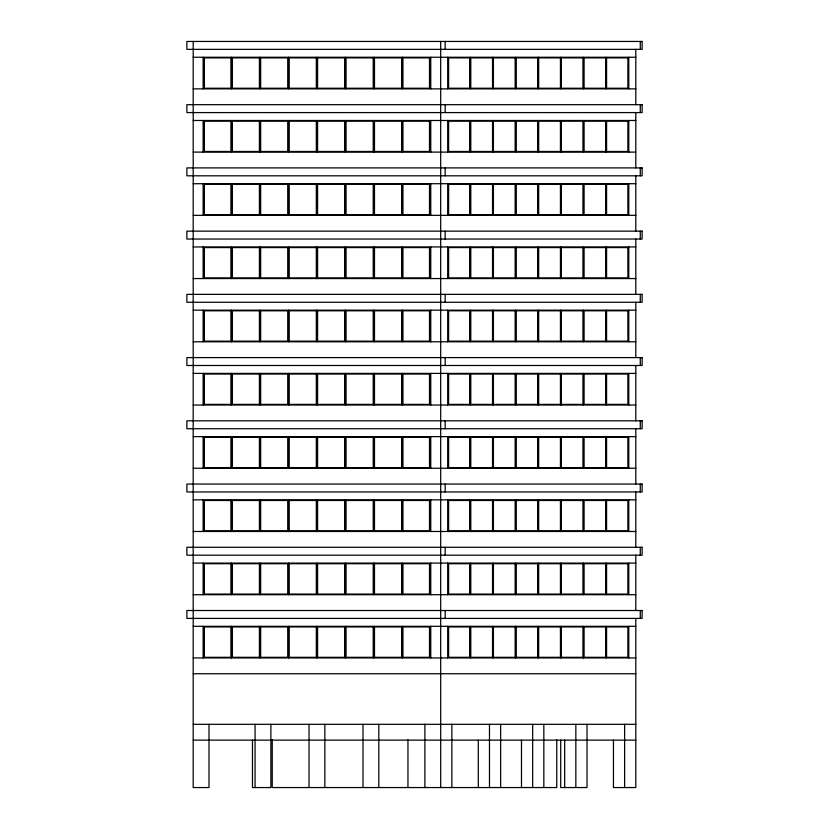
<?xml version="1.0" encoding="UTF-8"?>
<svg xmlns="http://www.w3.org/2000/svg" width="829" height="829" viewBox="0 0 829 829"><rect width="100%" height="100%" fill="white"/><g stroke="black" fill="none" stroke-linecap="round" stroke-linejoin="round"><path stroke-width="1.24" d="M193.198 57.253L635.802 57.253M193.198 88.869L635.802 88.869M193.198 120.485L635.802 120.485M193.198 152.101L635.802 152.101M193.198 183.717L635.802 183.717M193.198 215.333L635.802 215.333M193.198 246.949L635.802 246.949M193.198 278.554L635.802 278.554M193.198 310.17L635.802 310.17M193.198 341.786L635.802 341.786M193.198 373.402L635.802 373.402M193.198 405.018L635.802 405.018M193.198 436.634L635.802 436.634M193.198 468.24L635.802 468.24M193.198 499.856L635.802 499.856M193.198 531.472L635.802 531.472M193.198 563.088L635.802 563.088M193.198 594.704L635.802 594.704M193.198 626.32L635.802 626.32M193.198 657.936L635.802 657.936M193.198 673.739L635.802 673.739M193.198 724.318L635.802 724.318M193.198 740.131L635.802 740.131M640.268 41.45L640.268 49.357M640.268 104.682L640.268 112.578M640.268 167.904L640.268 175.81M640.268 231.136L640.268 239.042M640.268 294.368L640.268 302.264M640.268 357.589L640.268 365.496M640.268 420.821L640.268 428.728M640.268 484.053L640.268 491.96M640.268 547.285L640.268 555.181M640.268 610.507L640.268 618.413M635.802 49.357L635.802 104.682M635.802 112.578L635.802 167.904M635.802 175.81L635.802 231.136M635.802 239.042L635.802 294.368M635.802 302.264L635.802 357.589M635.802 365.496L635.802 420.821M635.802 428.728L635.802 484.053M635.802 491.96L635.802 547.285M635.802 555.181L635.802 610.507M635.802 618.413L635.802 787.55L613.45 787.55L613.45 740.131M628.786 57.253L628.786 88.869M628.786 120.485L628.786 152.101M628.786 183.717L628.786 215.333M628.786 246.949L628.786 278.554M628.786 310.17L628.786 341.786M628.786 373.402L628.786 405.018M628.786 436.634L628.786 468.24M628.786 499.856L628.786 531.472M628.786 563.088L628.786 594.704M628.786 626.32L628.786 657.936M624.62 724.318L624.62 787.55M606.144 57.253L606.144 88.869M606.144 120.485L606.144 152.101M606.144 183.717L606.144 215.333M606.144 246.949L606.144 278.554M606.144 310.17L606.144 341.786M606.144 373.402L606.144 405.018M606.144 436.634L606.144 468.24M606.144 499.856L606.144 531.472M606.144 563.088L606.144 594.704M606.144 626.32L606.144 657.936M587.025 724.318L587.025 787.55L560.715 787.55L560.715 740.131M583.512 57.253L583.512 88.869M583.512 120.485L583.512 152.101M583.512 183.717L583.512 215.333M583.512 246.949L583.512 278.554M583.512 310.17L583.512 341.786M583.512 373.402L583.512 405.018M583.512 436.634L583.512 468.24M583.512 499.856L583.512 531.472M583.512 563.088L583.512 594.704M583.512 626.32L583.512 657.936M575.844 724.318L575.844 787.55M564.673 740.131L564.673 787.55M560.881 57.253L560.881 88.869M560.881 120.485L560.881 152.101M560.881 183.717L560.881 215.333M560.881 246.949L560.881 278.554M560.881 310.17L560.881 341.786M560.881 373.402L560.881 405.018M560.881 436.634L560.881 468.24M560.881 499.856L560.881 531.472M560.881 563.088L560.881 594.704M560.881 626.32L560.881 657.936M556.767 739.81L556.767 787.55L272.233 787.55L272.233 739.81M543.834 724.318L543.834 787.55M538.249 57.253L538.249 88.869M538.249 120.485L538.249 152.101M538.249 183.717L538.249 215.333M538.249 246.949L538.249 278.554M538.249 310.17L538.249 341.786M538.249 373.402L538.249 405.018M538.249 436.634L538.249 468.24M538.249 499.856L538.249 531.472M538.249 563.088L538.249 594.704M538.249 626.32L538.249 657.936M532.653 724.318L532.653 787.55M521.482 740.131L521.482 787.55M515.607 57.253L515.607 88.869M515.607 120.485L515.607 152.101M515.607 183.717L515.607 215.333M515.607 246.949L515.607 278.554M515.607 310.17L515.607 341.786M515.607 373.402L515.607 405.018M515.607 436.634L515.607 468.24M515.607 499.856L515.607 531.472M515.607 563.088L515.607 594.704M515.607 626.32L515.607 657.936M500.643 724.318L500.643 787.55M492.975 57.253L492.975 88.869M492.975 120.485L492.975 152.101M492.975 183.717L492.975 215.333M492.975 246.949L492.975 278.554M492.975 310.17L492.975 341.786M492.975 373.402L492.975 405.018M492.975 436.634L492.975 468.24M492.975 499.856L492.975 531.472M492.975 563.088L492.975 594.704M492.975 626.32L492.975 657.936M489.473 724.318L489.473 787.55M478.292 740.131L478.292 787.55M470.344 57.253L470.344 88.869M470.344 120.485L470.344 152.101M470.344 183.717L470.344 215.333M470.344 246.949L470.344 278.554M470.344 310.17L470.344 341.786M470.344 373.402L470.344 405.018M470.344 436.634L470.344 468.24M470.344 499.856L470.344 531.472M470.344 563.088L470.344 594.704M470.344 626.32L470.344 657.936M451.867 724.318L451.867 787.55M447.712 57.253L447.712 88.869M447.712 120.485L447.712 152.101M447.712 183.717L447.712 215.333M447.712 246.949L447.712 278.554M447.712 310.17L447.712 341.786M447.712 373.402L447.712 405.018M447.712 436.634L447.712 468.24M447.712 499.856L447.712 531.472M447.712 563.088L447.712 594.704M447.712 626.32L447.712 657.936M445.163 41.45L445.163 49.357M445.163 104.682L445.163 112.578M445.163 167.904L445.163 175.81M445.163 231.136L445.163 239.042M445.163 294.368L445.163 302.264M445.163 357.589L445.163 365.496M445.163 420.821L445.163 428.728M445.163 484.053L445.163 491.96M445.163 547.285L445.163 555.181M445.163 610.507L445.163 618.413M440.686 41.45L440.686 787.55M430.759 57.253L430.759 88.869M430.759 120.485L430.759 152.101M430.759 183.717L430.759 215.333M430.759 246.949L430.759 278.554M430.759 310.17L430.759 341.786M430.759 373.402L430.759 405.018M430.759 436.634L430.759 468.24M430.759 499.856L430.759 531.472M430.759 563.088L430.759 594.704M430.759 626.32L430.759 657.936M424.883 724.318L424.883 787.55M407.951 739.81L407.951 787.55M402.314 57.253L402.314 88.869M402.314 120.485L402.314 152.101M402.314 183.717L402.314 215.333M402.314 246.949L402.314 278.554M402.314 310.17L402.314 341.786M402.314 373.402L402.314 405.018M402.314 436.634L402.314 468.24M402.314 499.856L402.314 531.472M402.314 563.088L402.314 594.704M402.314 626.32L402.314 657.936M378.822 724.318L378.822 787.55M373.858 57.253L373.858 88.869M373.858 120.485L373.858 152.101M373.858 183.717L373.858 215.333M373.858 246.949L373.858 278.554M373.858 310.17L373.858 341.786M373.858 373.402L373.858 405.018M373.858 436.634L373.858 468.24M373.858 499.856L373.858 531.472M373.858 563.088L373.858 594.704M373.858 626.32L373.858 657.936M363.009 724.318L363.009 787.55M345.403 57.253L345.403 88.869M345.403 120.485L345.403 152.101M345.403 183.717L345.403 215.333M345.403 246.949L345.403 278.554M345.403 310.17L345.403 341.786M345.403 373.402L345.403 405.018M345.403 436.634L345.403 468.24M345.403 499.856L345.403 531.472M345.403 563.088L345.403 594.704M345.403 626.32L345.403 657.936M324.844 724.318L324.844 787.55M316.947 57.253L316.947 88.869M316.947 120.485L316.947 152.101M316.947 183.717L316.947 215.333M316.947 246.949L316.947 278.554M316.947 310.17L316.947 341.786M316.947 373.402L316.947 405.018M316.947 436.634L316.947 468.24M316.947 499.856L316.947 531.472M316.947 563.088L316.947 594.704M316.947 626.32L316.947 657.936M309.041 724.318L309.041 787.55M288.492 57.253L288.492 88.869M288.492 120.485L288.492 152.101M288.492 183.717L288.492 215.333M288.492 246.949L288.492 278.554M288.492 310.17L288.492 341.786M288.492 373.402L288.492 405.018M288.492 436.634L288.492 468.24M288.492 499.856L288.492 531.472M288.492 563.088L288.492 594.704M288.492 626.32L288.492 657.936M270.876 724.318L270.876 787.55L252.472 787.55L252.472 740.131M260.037 57.253L260.037 88.869M260.037 120.485L260.037 152.101M260.037 183.717L260.037 215.333M260.037 246.949L260.037 278.554M260.037 310.17L260.037 341.786M260.037 373.402L260.037 405.018M260.037 436.634L260.037 468.24M260.037 499.856L260.037 531.472M260.037 563.088L260.037 594.704M260.037 626.32L260.037 657.936M255.073 724.318L255.073 787.55M231.581 57.253L231.581 88.869M231.581 120.485L231.581 152.101M231.581 183.717L231.581 215.333M231.581 246.949L231.581 278.554M231.581 310.17L231.581 341.786M231.581 373.402L231.581 405.018M231.581 436.634L231.581 468.24M231.581 499.856L231.581 531.472M231.581 563.088L231.581 594.704M231.581 626.32L231.581 657.936M209.001 724.318L209.001 787.55L193.198 787.55L193.198 41.45M203.126 57.253L203.126 88.869M203.126 120.485L203.126 152.101M203.126 183.717L203.126 215.333M203.126 246.949L203.126 278.554M203.126 310.17L203.126 341.786M203.126 373.402L203.126 405.018M203.126 436.634L203.126 468.24M203.126 499.856L203.126 531.472M203.126 563.088L203.126 594.704M203.126 626.32L203.126 657.936M642.123 41.45L186.877 41.45L186.877 49.357L642.123 49.357L642.123 41.45M230.949 57.885L204.39 57.885L204.39 88.237L230.949 88.237L230.949 57.885M259.404 57.885L232.213 57.885L232.213 88.237L259.404 88.237L259.404 57.885M287.86 57.885L260.669 57.885L260.669 88.237L287.86 88.237L287.86 57.885M316.315 57.885L289.124 57.885L289.124 88.237L316.315 88.237L316.315 57.885M344.771 57.885L317.58 57.885L317.58 88.237L344.771 88.237L344.771 57.885M373.226 57.885L346.035 57.885L346.035 88.237L373.226 88.237L373.226 57.885M401.671 57.885L374.49 57.885L374.49 88.237L401.671 88.237L401.671 57.885M429.495 57.885L402.946 57.885L402.946 88.237L429.495 88.237L429.495 57.885M469.898 57.885L448.603 57.885L448.603 88.237L469.898 88.237L469.898 57.885M492.53 57.885L470.789 57.885L470.789 88.237L492.53 88.237L492.53 57.885M515.161 57.885L493.421 57.885L493.421 88.237L515.161 88.237L515.161 57.885M537.803 57.885L516.063 57.885L516.063 88.237L537.803 88.237L537.803 57.885M560.435 57.885L538.695 57.885L538.695 88.237L560.435 88.237L560.435 57.885M583.067 57.885L561.326 57.885L561.326 88.237L583.067 88.237L583.067 57.885M605.698 57.885L583.958 57.885L583.958 88.237L605.698 88.237L605.698 57.885M627.885 57.885L606.59 57.885L606.59 88.237L627.885 88.237L627.885 57.885M642.123 104.682L186.877 104.682L186.877 112.578L642.123 112.578L642.123 104.682M230.949 121.117L204.39 121.117L204.39 151.469L230.949 151.469L230.949 121.117M259.404 121.117L232.213 121.117L232.213 151.469L259.404 151.469L259.404 121.117M287.86 121.117L260.669 121.117L260.669 151.469L287.86 151.469L287.86 121.117M316.315 121.117L289.124 121.117L289.124 151.469L316.315 151.469L316.315 121.117M344.771 121.117L317.58 121.117L317.58 151.469L344.771 151.469L344.771 121.117M373.226 121.117L346.035 121.117L346.035 151.469L373.226 151.469L373.226 121.117M401.671 121.117L374.49 121.117L374.49 151.469L401.671 151.469L401.671 121.117M429.495 121.117L402.946 121.117L402.946 151.469L429.495 151.469L429.495 121.117M469.898 121.117L448.603 121.117L448.603 151.469L469.898 151.469L469.898 121.117M492.53 121.117L470.789 121.117L470.789 151.469L492.53 151.469L492.53 121.117M515.161 121.117L493.421 121.117L493.421 151.469L515.161 151.469L515.161 121.117M537.803 121.117L516.063 121.117L516.063 151.469L537.803 151.469L537.803 121.117M560.435 121.117L538.695 121.117L538.695 151.469L560.435 151.469L560.435 121.117M583.067 121.117L561.326 121.117L561.326 151.469L583.067 151.469L583.067 121.117M605.698 121.117L583.958 121.117L583.958 151.469L605.698 151.469L605.698 121.117M627.885 121.117L606.59 121.117L606.59 151.469L627.885 151.469L627.885 121.117M642.123 167.904L186.877 167.904L186.877 175.81L642.123 175.81L642.123 167.904M230.949 184.349L204.39 184.349L204.39 214.701L230.949 214.701L230.949 184.349M259.404 184.349L232.213 184.349L232.213 214.701L259.404 214.701L259.404 184.349M287.86 184.349L260.669 184.349L260.669 214.701L287.86 214.701L287.86 184.349M316.315 184.349L289.124 184.349L289.124 214.701L316.315 214.701L316.315 184.349M344.771 184.349L317.58 184.349L317.58 214.701L344.771 214.701L344.771 184.349M373.226 184.349L346.035 184.349L346.035 214.701L373.226 214.701L373.226 184.349M401.671 184.349L374.49 184.349L374.49 214.701L401.671 214.701L401.671 184.349M429.495 184.349L402.946 184.349L402.946 214.701L429.495 214.701L429.495 184.349M469.898 184.349L448.603 184.349L448.603 214.701L469.898 214.701L469.898 184.349M492.53 184.349L470.789 184.349L470.789 214.701L492.53 214.701L492.53 184.349M515.161 184.349L493.421 184.349L493.421 214.701L515.161 214.701L515.161 184.349M537.803 184.349L516.063 184.349L516.063 214.701L537.803 214.701L537.803 184.349M560.435 184.349L538.695 184.349L538.695 214.701L560.435 214.701L560.435 184.349M583.067 184.349L561.326 184.349L561.326 214.701L583.067 214.701L583.067 184.349M605.698 184.349L583.958 184.349L583.958 214.701L605.698 214.701L605.698 184.349M627.885 184.349L606.59 184.349L606.59 214.701L627.885 214.701L627.885 184.349M642.123 231.136L186.877 231.136L186.877 239.042L642.123 239.042L642.123 231.136M230.949 247.581L204.39 247.581L204.39 277.922L230.949 277.922L230.949 247.581M259.404 247.581L232.213 247.581L232.213 277.922L259.404 277.922L259.404 247.581M287.86 247.581L260.669 247.581L260.669 277.922L287.86 277.922L287.86 247.581M316.315 247.581L289.124 247.581L289.124 277.922L316.315 277.922L316.315 247.581M344.771 247.581L317.58 247.581L317.58 277.922L344.771 277.922L344.771 247.581M373.226 247.581L346.035 247.581L346.035 277.922L373.226 277.922L373.226 247.581M401.671 247.581L374.49 247.581L374.49 277.922L401.671 277.922L401.671 247.581M429.495 247.581L402.946 247.581L402.946 277.922L429.495 277.922L429.495 247.581M469.898 247.581L448.603 247.581L448.603 277.922L469.898 277.922L469.898 247.581M492.53 247.581L470.789 247.581L470.789 277.922L492.53 277.922L492.53 247.581M515.161 247.581L493.421 247.581L493.421 277.922L515.161 277.922L515.161 247.581M537.803 247.581L516.063 247.581L516.063 277.922L537.803 277.922L537.803 247.581M560.435 247.581L538.695 247.581L538.695 277.922L560.435 277.922L560.435 247.581M583.067 247.581L561.326 247.581L561.326 277.922L583.067 277.922L583.067 247.581M605.698 247.581L583.958 247.581L583.958 277.922L605.698 277.922L605.698 247.581M627.885 247.581L606.59 247.581L606.59 277.922L627.885 277.922L627.885 247.581M642.123 294.368L186.877 294.368L186.877 302.264L642.123 302.264L642.123 294.368M230.949 310.802L204.39 310.802L204.39 341.154L230.949 341.154L230.949 310.802M259.404 310.802L232.213 310.802L232.213 341.154L259.404 341.154L259.404 310.802M287.86 310.802L260.669 310.802L260.669 341.154L287.86 341.154L287.86 310.802M316.315 310.802L289.124 310.802L289.124 341.154L316.315 341.154L316.315 310.802M344.771 310.802L317.58 310.802L317.58 341.154L344.771 341.154L344.771 310.802M373.226 310.802L346.035 310.802L346.035 341.154L373.226 341.154L373.226 310.802M401.671 310.802L374.49 310.802L374.49 341.154L401.671 341.154L401.671 310.802M429.495 310.802L402.946 310.802L402.946 341.154L429.495 341.154L429.495 310.802M469.898 310.802L448.603 310.802L448.603 341.154L469.898 341.154L469.898 310.802M492.53 310.802L470.789 310.802L470.789 341.154L492.53 341.154L492.53 310.802M515.161 310.802L493.421 310.802L493.421 341.154L515.161 341.154L515.161 310.802M537.803 310.802L516.063 310.802L516.063 341.154L537.803 341.154L537.803 310.802M560.435 310.802L538.695 310.802L538.695 341.154L560.435 341.154L560.435 310.802M583.067 310.802L561.326 310.802L561.326 341.154L583.067 341.154L583.067 310.802M605.698 310.802L583.958 310.802L583.958 341.154L605.698 341.154L605.698 310.802M627.885 310.802L606.59 310.802L606.59 341.154L627.885 341.154L627.885 310.802M642.123 357.589L186.877 357.589L186.877 365.496L642.123 365.496L642.123 357.589M230.949 374.034L204.39 374.034L204.39 404.386L230.949 404.386L230.949 374.034M259.404 374.034L232.213 374.034L232.213 404.386L259.404 404.386L259.404 374.034M287.86 374.034L260.669 374.034L260.669 404.386L287.86 404.386L287.86 374.034M316.315 374.034L289.124 374.034L289.124 404.386L316.315 404.386L316.315 374.034M344.771 374.034L317.58 374.034L317.58 404.386L344.771 404.386L344.771 374.034M373.226 374.034L346.035 374.034L346.035 404.386L373.226 404.386L373.226 374.034M401.671 374.034L374.49 374.034L374.49 404.386L401.671 404.386L401.671 374.034M429.495 374.034L402.946 374.034L402.946 404.386L429.495 404.386L429.495 374.034M469.898 374.034L448.603 374.034L448.603 404.386L469.898 404.386L469.898 374.034M492.53 374.034L470.789 374.034L470.789 404.386L492.53 404.386L492.53 374.034M515.161 374.034L493.421 374.034L493.421 404.386L515.161 404.386L515.161 374.034M537.803 374.034L516.063 374.034L516.063 404.386L537.803 404.386L537.803 374.034M560.435 374.034L538.695 374.034L538.695 404.386L560.435 404.386L560.435 374.034M583.067 374.034L561.326 374.034L561.326 404.386L583.067 404.386L583.067 374.034M605.698 374.034L583.958 374.034L583.958 404.386L605.698 404.386L605.698 374.034M627.885 374.034L606.59 374.034L606.59 404.386L627.885 404.386L627.885 374.034M642.123 420.821L186.877 420.821L186.877 428.728L642.123 428.728L642.123 420.821M230.949 437.266L204.39 437.266L204.39 467.608L230.949 467.608L230.949 437.266M259.404 437.266L232.213 437.266L232.213 467.608L259.404 467.608L259.404 437.266M287.86 437.266L260.669 437.266L260.669 467.608L287.86 467.608L287.86 437.266M316.315 437.266L289.124 437.266L289.124 467.608L316.315 467.608L316.315 437.266M344.771 437.266L317.58 437.266L317.58 467.608L344.771 467.608L344.771 437.266M373.226 437.266L346.035 437.266L346.035 467.608L373.226 467.608L373.226 437.266M401.671 437.266L374.49 437.266L374.49 467.608L401.671 467.608L401.671 437.266M429.495 437.266L402.946 437.266L402.946 467.608L429.495 467.608L429.495 437.266M469.898 437.266L448.603 437.266L448.603 467.608L469.898 467.608L469.898 437.266M492.53 437.266L470.789 437.266L470.789 467.608L492.53 467.608L492.53 437.266M515.161 437.266L493.421 437.266L493.421 467.608L515.161 467.608L515.161 437.266M537.803 437.266L516.063 437.266L516.063 467.608L537.803 467.608L537.803 437.266M560.435 437.266L538.695 437.266L538.695 467.608L560.435 467.608L560.435 437.266M583.067 437.266L561.326 437.266L561.326 467.608L583.067 467.608L583.067 437.266M605.698 437.266L583.958 437.266L583.958 467.608L605.698 467.608L605.698 437.266M627.885 437.266L606.59 437.266L606.59 467.608L627.885 467.608L627.885 437.266M642.123 484.053L186.877 484.053L186.877 491.96L642.123 491.96L642.123 484.053M230.949 500.488L204.39 500.488L204.39 530.84L230.949 530.84L230.949 500.488M259.404 500.488L232.213 500.488L232.213 530.84L259.404 530.84L259.404 500.488M287.86 500.488L260.669 500.488L260.669 530.84L287.86 530.84L287.86 500.488M316.315 500.488L289.124 500.488L289.124 530.84L316.315 530.84L316.315 500.488M344.771 500.488L317.58 500.488L317.58 530.84L344.771 530.84L344.771 500.488M373.226 500.488L346.035 500.488L346.035 530.84L373.226 530.84L373.226 500.488M401.671 500.488L374.49 500.488L374.49 530.84L401.671 530.84L401.671 500.488M429.495 500.488L402.946 500.488L402.946 530.84L429.495 530.84L429.495 500.488M469.898 500.488L448.603 500.488L448.603 530.84L469.898 530.84L469.898 500.488M492.53 500.488L470.789 500.488L470.789 530.84L492.53 530.84L492.53 500.488M515.161 500.488L493.421 500.488L493.421 530.84L515.161 530.84L515.161 500.488M537.803 500.488L516.063 500.488L516.063 530.84L537.803 530.84L537.803 500.488M560.435 500.488L538.695 500.488L538.695 530.84L560.435 530.84L560.435 500.488M583.067 500.488L561.326 500.488L561.326 530.84L583.067 530.84L583.067 500.488M605.698 500.488L583.958 500.488L583.958 530.84L605.698 530.84L605.698 500.488M627.885 500.488L606.59 500.488L606.59 530.84L627.885 530.84L627.885 500.488M642.123 547.285L186.877 547.285L186.877 555.181L642.123 555.181L642.123 547.285M230.949 563.72L204.39 563.72L204.39 594.072L230.949 594.072L230.949 563.72M259.404 563.72L232.213 563.72L232.213 594.072L259.404 594.072L259.404 563.72M287.86 563.72L260.669 563.72L260.669 594.072L287.86 594.072L287.86 563.72M316.315 563.72L289.124 563.72L289.124 594.072L316.315 594.072L316.315 563.72M344.771 563.72L317.58 563.72L317.58 594.072L344.771 594.072L344.771 563.72M373.226 563.72L346.035 563.72L346.035 594.072L373.226 594.072L373.226 563.72M401.671 563.72L374.49 563.72L374.49 594.072L401.671 594.072L401.671 563.72M429.495 563.72L402.946 563.72L402.946 594.072L429.495 594.072L429.495 563.72M469.898 563.72L448.603 563.72L448.603 594.072L469.898 594.072L469.898 563.72M492.53 563.72L470.789 563.72L470.789 594.072L492.53 594.072L492.53 563.72M515.161 563.72L493.421 563.72L493.421 594.072L515.161 594.072L515.161 563.72M537.803 563.72L516.063 563.72L516.063 594.072L537.803 594.072L537.803 563.72M560.435 563.72L538.695 563.72L538.695 594.072L560.435 594.072L560.435 563.72M583.067 563.72L561.326 563.72L561.326 594.072L583.067 594.072L583.067 563.72M605.698 563.72L583.958 563.72L583.958 594.072L605.698 594.072L605.698 563.72M627.885 563.72L606.59 563.72L606.59 594.072L627.885 594.072L627.885 563.72M642.123 610.507L186.877 610.507L186.877 618.413L642.123 618.413L642.123 610.507M230.949 626.952L204.39 626.952L204.39 657.304L230.949 657.304L230.949 626.952M259.404 626.952L232.213 626.952L232.213 657.304L259.404 657.304L259.404 626.952M287.86 626.952L260.669 626.952L260.669 657.304L287.86 657.304L287.86 626.952M316.315 626.952L289.124 626.952L289.124 657.304L316.315 657.304L316.315 626.952M344.771 626.952L317.58 626.952L317.58 657.304L344.771 657.304L344.771 626.952M373.226 626.952L346.035 626.952L346.035 657.304L373.226 657.304L373.226 626.952M401.671 626.952L374.49 626.952L374.49 657.304L401.671 657.304L401.671 626.952M429.495 626.952L402.946 626.952L402.946 657.304L429.495 657.304L429.495 626.952M469.898 626.952L448.603 626.952L448.603 657.304L469.898 657.304L469.898 626.952M492.53 626.952L470.789 626.952L470.789 657.304L492.53 657.304L492.53 626.952M515.161 626.952L493.421 626.952L493.421 657.304L515.161 657.304L515.161 626.952M537.803 626.952L516.063 626.952L516.063 657.304L537.803 657.304L537.803 626.952M560.435 626.952L538.695 626.952L538.695 657.304L560.435 657.304L560.435 626.952M583.067 626.952L561.326 626.952L561.326 657.304L583.067 657.304L583.067 626.952M605.698 626.952L583.958 626.952L583.958 657.304L605.698 657.304L605.698 626.952M627.885 626.952L606.59 626.952L606.59 657.304L627.885 657.304L627.885 626.952"/></g></svg>
